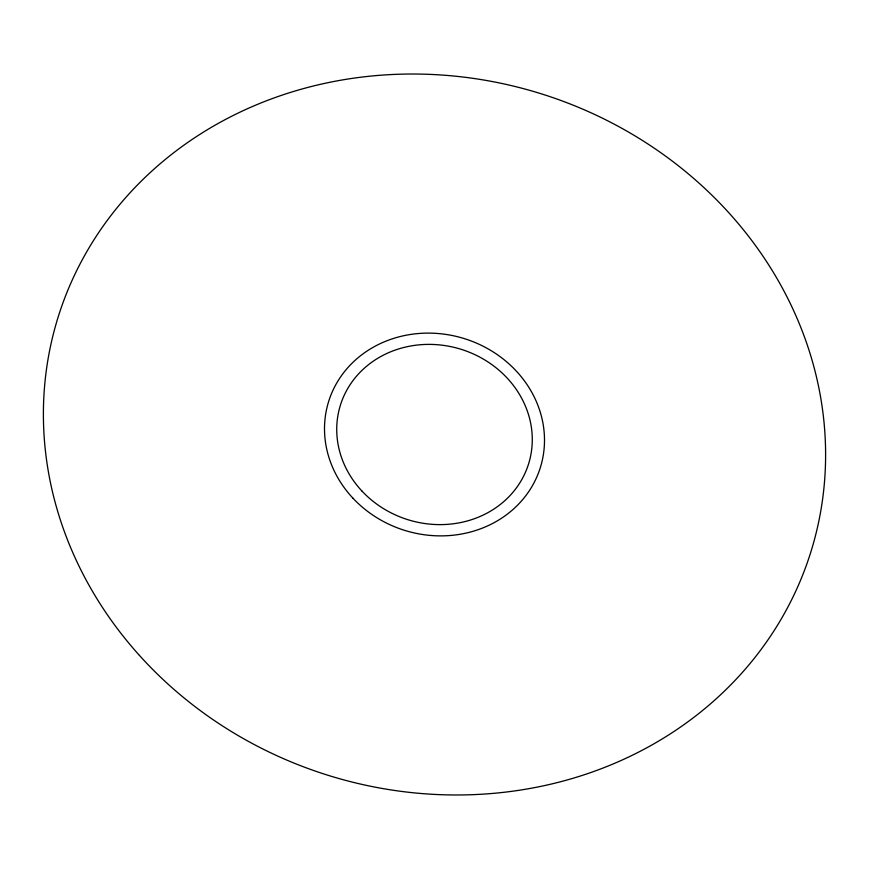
<?xml version="1.0" encoding="UTF-8"?>
<svg xmlns="http://www.w3.org/2000/svg" width="869" height="869" viewBox="0 0 869 869"><rect width="100%" height="100%" fill="white"/><g stroke="black" fill="none" stroke-linecap="round" stroke-linejoin="round"><path stroke-width="1.3" d="M139.42 655.4A394.254 357.029 17.3 0 0 804.346 570.748A394.254 357.029 17.3 0 0 359.733 77.352A394.254 357.029 17.3 0 0 139.42 655.4M352.695 497.926A110.895 100.424 17.3 0 0 539.095 471.28A110.895 100.424 17.3 0 0 411.71 334.283A110.895 100.424 17.3 0 0 352.695 497.926M361.786 490.876A98.566 89.257 17.3 0 0 527.472 467.196A98.566 89.257 17.3 0 0 414.241 345.427A98.566 89.257 17.3 0 0 361.786 490.876"/></g></svg>
